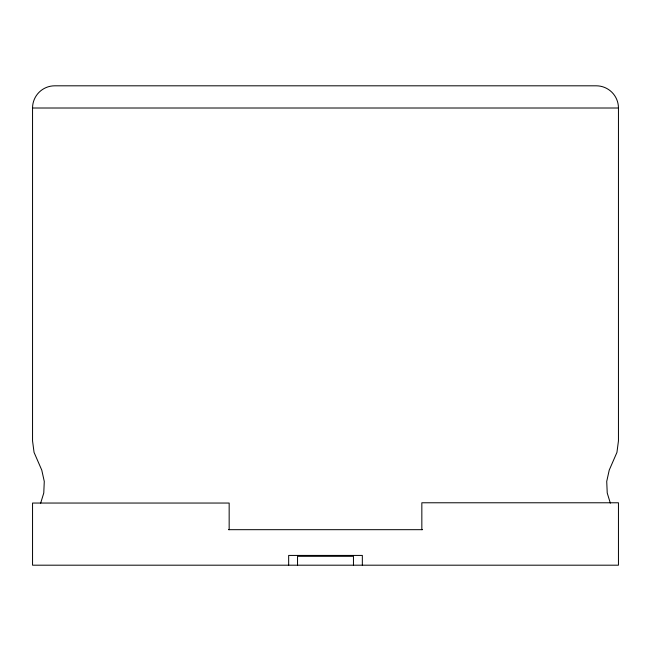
<?xml version="1.0" encoding="UTF-8"?>
<svg xmlns="http://www.w3.org/2000/svg" width="651" height="651" viewBox="0 0 651 651"><rect width="100%" height="100%" fill="white"/><g stroke="black" fill="none" stroke-linecap="round" stroke-linejoin="round"><path stroke-width="0.98" d="M40.655 503.158L43.772 493.002L44.276 481.423L41.77 470.112L34.064 452.396L32.55 440.906L32.55 108.009A22.191 22.191 0 0 1 54.741 85.81L596.259 85.81A22.191 22.191 0 0 1 618.45 108.009L618.45 440.906L616.936 452.396L609.23 470.112L606.724 481.423L607.228 493.002L610.345 503.158M32.55 108.009L618.45 108.009M228.485 529.678L422.515 529.678M421.84 529.678L421.84 502.775L618.45 502.775L618.45 565.19L32.55 565.19L32.55 503.044L229.16 503.044L229.16 529.678M362.338 565.19L362.338 555.425L288.662 555.425L288.662 565.19M353.46 565.19L353.46 556.312L297.54 556.312L297.54 565.19"/></g></svg>
